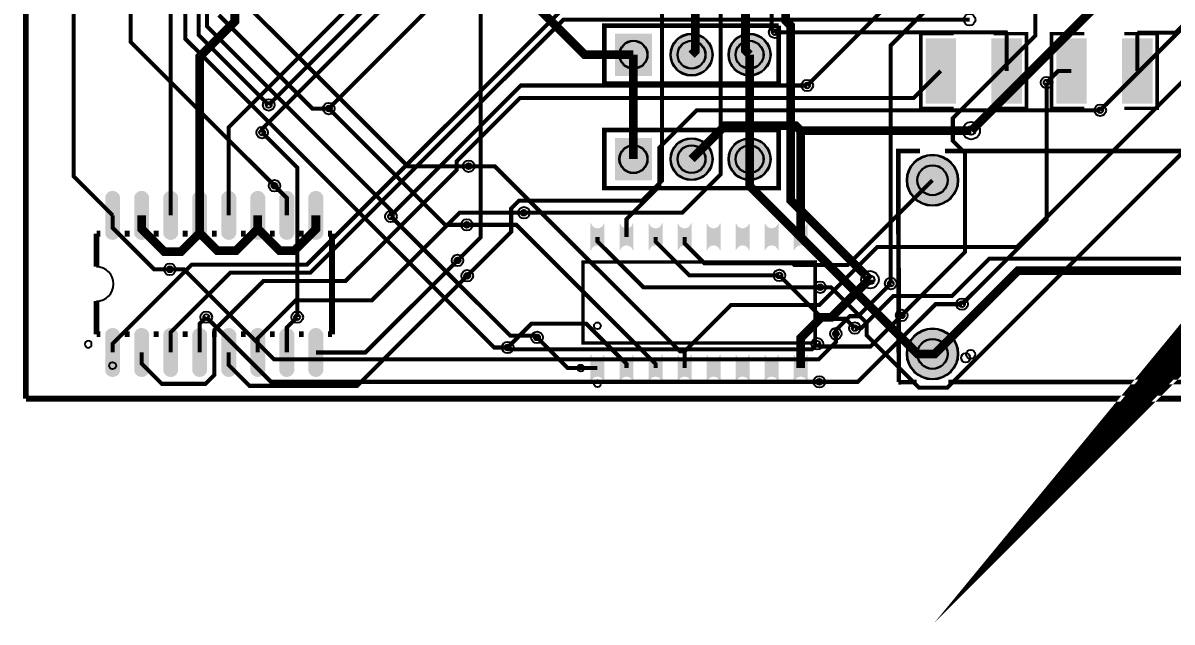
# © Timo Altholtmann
# Model space of a CAD drawing. Header units: millimetres. Extents: x 0.5 to 82.8, y -211.8 to -134.4.
# Drawn here: x 0.5 to 50.8, y -211.8 to -185.6 of the extents above; entities that cross this region are included whole.
import ezdxf

# ---------------------------------------------------------------- set-up
doc = ezdxf.new("R2010")
doc.units = ezdxf.units.MM
for name, color, linetype, true_color in [('BoardOutLine', 7, 'Continuous', 0xff00ff), ('BottomLayer', 7, 'Continuous', 0x0000ff), ('BottomSolderMaskLayer', 7, 'Continuous', 0xaa00ff), ('Document', 7, 'Continuous', 0xffffff), ('Hole', 7, 'Continuous', 0x222222), ('Multi-Layer', 7, 'Continuous', 0xc0c0c0), ('TopLayer', 7, 'Continuous', 0xff0000), ('TopPasteMaskLayer', 7, 'Continuous', 0x808080), ('TopSilkLayer', 7, 'Continuous', 0xffcc00), ('TopSolderMaskLayer', 7, 'Continuous', 0x800080)]:
    doc.layers.add(name, color=color, linetype=linetype, true_color=true_color)

msp = doc.modelspace()

# ---------------------------------------------------------------- hatches: boundary and pattern name
at = {"layer": 'BottomSolderMaskLayer'}
for points in [[(26.416052832105606, -186.04437388874783), (28.04165608331232, -186.04437388874783), (28.04165608331232, -187.8951739903481), (26.416052832105606, -187.8951739903481)], [(28.84345948691888, -186.96977393954796, 1), (30.69425958851908, -186.96977393954796, 1)], [(31.383464566929014, -186.96977393954796, 1), (33.234264668529214, -186.96977393954796, 1)], [(26.416052832105606, -190.6163830327663), (28.04165608331232, -190.6163830327663), (28.04165608331232, -192.46718313436634), (26.416052832105606, -192.46718313436634)], [(28.84345948691888, -191.5417830835662, 1), (30.69425958851908, -191.5417830835662, 1)], [(31.383464566929014, -191.5417830835662, 1), (33.234264668529214, -191.5417830835662, 1)], [(39.184880619761316, -192.46609093218206, 1), (41.434880619761316, -192.46609093218206, 1)], [(39.184880619761316, -200.06629413258827, 1), (41.434880619761316, -200.06629413258827, 1)]]:
    msp.add_hatch(color=256, dxfattribs=at).paths.add_polyline_path(points)
at = {"layer": 'Multi-Layer'}
for points in [[(26.441452882905878, -186.06977393954787), (28.016256032512047, -186.06977393954787), (28.016256032512047, -187.86977393954805), (26.441452882905878, -187.86977393954805)], [(28.868859537718983, -186.96977393954796, 1), (30.66885953771898, -186.96977393954796, 1)], [(31.408864617729115, -186.96977393954796, 1), (33.20886461772911, -186.96977393954796, 1)], [(26.441452882905878, -190.64178308356634), (28.016256032512047, -190.64178308356634), (28.016256032512047, -192.4417830835663), (26.441452882905878, -192.4417830835663)], [(28.868859537718983, -191.5417830835662, 1), (30.66885953771898, -191.5417830835662, 1)], [(31.408864617729115, -191.5417830835662, 1), (33.20886461772911, -191.5417830835662, 1)], [(39.209880619761314, -192.46609093218206, 1), (41.40988061976132, -192.46609093218206, 1)], [(39.209880619761314, -200.06629413258827, 1), (41.40988061976132, -200.06629413258827, 1)]]:
    msp.add_hatch(color=256, dxfattribs=at).paths.add_polyline_path(points)
at = {"layer": 'TopLayer'}
for points in [[(41.31328422656861, -186.2769621539245), (41.31328422656861, -189.08498856997733), (40.03075946151898, -189.08498856997733), (40.03075946151898, -186.2769621539245)], [(42.91328422656852, -186.2769621539245), (42.91328422656852, -189.08498856997733), (44.19580899161792, -189.08498856997733), (44.19580899161792, -186.2769621539245)], [(47.028295656591354, -186.2769621539245), (47.028295656591354, -189.08498856997733), (45.745770891541724, -189.08498856997733), (45.745770891541724, -186.2769621539245)], [(48.62829565659126, -186.2769621539245), (48.62829565659126, -189.08498856997733), (49.910820421640665, -189.08498856997733), (49.910820421640665, -186.2769621539245)], [(4.745008890017789, -194.80304800609622, -0.7853981633974483), (4.145008890017789, -194.80304800609622), (4.145008890017789, -193.20304800609608, -0.7853981633974483), (4.745008890017789, -193.20304800609608)], [(6.015011430022969, -194.80304800609622, -0.7853981633974483), (5.415011430022969, -194.80304800609622), (5.415011430022969, -193.20304800609608, -0.7853981633974483), (6.015011430022969, -193.20304800609608)], [(7.285013970027921, -194.80304800609622, -0.7853981633974483), (6.685013970027922, -194.80304800609622), (6.685013970027922, -193.20304800609608, -0.7853981633974483), (7.285013970027921, -193.20304800609608)], [(8.555016510033102, -194.80304800609622, -0.7853981633974483), (7.955016510033102, -194.80304800609622), (7.955016510033102, -193.20304800609608, -0.7853981633974483), (8.555016510033102, -193.20304800609608)], [(9.825019050038055, -194.80304800609622, -0.7853981633974483), (9.225019050038053, -194.80304800609622), (9.225019050038053, -193.20304800609608, -0.7853981633974483), (9.825019050038055, -193.20304800609608)], [(11.095021590043235, -194.80304800609622, -0.7853981633974483), (10.495021590043233, -194.80304800609622), (10.495021590043233, -193.20304800609608, -0.7853981633974483), (11.095021590043235, -193.20304800609608)], [(12.365024130048187, -194.80304800609622, -0.7853981633974483), (11.765024130048186, -194.80304800609622), (11.765024130048186, -193.20304800609608, -0.7853981633974483), (12.365024130048187, -193.20304800609608)], [(13.635026670053367, -194.80304800609622, -0.7853981633974483), (13.035026670053366, -194.80304800609622), (13.035026670053366, -193.20304800609608, -0.7853981633974483), (13.635026670053367, -193.20304800609608)], [(25.9340487680976, -194.35059690119385, -0.7853981633974483), (25.37405384810776, -194.35059690119385), (25.37405384810776, -195.53561087122182, -0.7853981633974483), (25.9340487680976, -195.53561087122182)], [(27.204051308102553, -194.35059690119385, -0.7853981633974483), (26.644056388112713, -194.35059690119385), (26.644056388112713, -195.53561087122182, -0.7853981633974483), (27.204051308102553, -195.53561087122182)], [(28.474053848107733, -194.35059690119385, -0.7853981633974483), (27.914058928117893, -194.35059690119385), (27.914058928117893, -195.53561087122182, -0.7853981633974483), (28.474053848107733, -195.53561087122182)], [(29.744056388112686, -194.35059690119385, -0.7853981633974483), (29.184061468122845, -194.35059690119385), (29.184061468122845, -195.53561087122182, -0.7853981633974483), (29.744056388112686, -195.53561087122182)], [(31.014058928117866, -194.35059690119385, -0.7853981633974483), (30.454064008128025, -194.35059690119385), (30.454064008128025, -195.53561087122182, -0.7853981633974483), (31.014058928117866, -195.53561087122182)], [(32.28406146812304, -194.35059690119385, -0.7853981633974483), (31.724066548133205, -194.35059690119385), (31.724066548133205, -195.53561087122182, -0.7853981633974483), (32.28406146812304, -195.53561087122182)], [(33.554064008127995, -194.35059690119385, -0.7853981633974483), (32.99406908813816, -194.35059690119385), (32.99406908813816, -195.53561087122182, -0.7853981633974483), (33.554064008127995, -195.53561087122182)], [(34.824066548133175, -194.35059690119385, -0.7853981633974483), (34.26407162814334, -194.35059690119385), (34.26407162814334, -195.53561087122182, -0.7853981633974483), (34.824066548133175, -195.53561087122182)], [(4.745008890017789, -200.802794005588, -0.7853981633974483), (4.145008890017789, -200.802794005588), (4.145008890017789, -199.2027940055881, -0.7853981633974483), (4.745008890017789, -199.2027940055881)], [(6.015011430022969, -200.802794005588, -0.7853981633974483), (5.415011430022969, -200.802794005588), (5.415011430022969, -199.2027940055881, -0.7853981633974483), (6.015011430022969, -199.2027940055881)], [(7.285013970027921, -200.802794005588, -0.7853981633974483), (6.685013970027922, -200.802794005588), (6.685013970027922, -199.2027940055881, -0.7853981633974483), (7.285013970027921, -199.2027940055881)], [(8.555016510033102, -200.802794005588, -0.7853981633974483), (7.955016510033102, -200.802794005588), (7.955016510033102, -199.2027940055881, -0.7853981633974483), (8.555016510033102, -199.2027940055881)], [(9.825019050038055, -200.802794005588, -0.7853981633974483), (9.225019050038053, -200.802794005588), (9.225019050038053, -199.2027940055881, -0.7853981633974483), (9.825019050038055, -199.2027940055881)], [(11.095021590043235, -200.802794005588, -0.7853981633974483), (10.495021590043233, -200.802794005588), (10.495021590043233, -199.2027940055881, -0.7853981633974483), (11.095021590043235, -199.2027940055881)], [(12.365024130048187, -200.802794005588, -0.7853981633974483), (11.765024130048186, -200.802794005588), (11.765024130048186, -199.2027940055881, -0.7853981633974483), (12.365024130048187, -199.2027940055881)], [(13.635026670053367, -200.802794005588, -0.7853981633974483), (13.035026670053366, -200.802794005588), (13.035026670053366, -199.2027940055881, -0.7853981633974483), (13.635026670053367, -199.2027940055881)], [(25.9340487680976, -200.09558039116098, -0.7853981633974483), (25.37405384810776, -200.09558039116098), (25.37405384810776, -201.28059436118895, -0.7853981633974483), (25.9340487680976, -201.28059436118895)], [(27.204051308102553, -200.09558039116098, -0.7853981633974483), (26.644056388112713, -200.09558039116098), (26.644056388112713, -201.28059436118895, -0.7853981633974483), (27.204051308102553, -201.28059436118895)], [(28.474053848107733, -200.09558039116098, -0.7853981633974483), (27.914058928117893, -200.09558039116098), (27.914058928117893, -201.28059436118895, -0.7853981633974483), (28.474053848107733, -201.28059436118895)], [(29.744056388112686, -200.09558039116098, -0.7853981633974483), (29.184061468122845, -200.09558039116098), (29.184061468122845, -201.28059436118895, -0.7853981633974483), (29.744056388112686, -201.28059436118895)], [(31.014058928117866, -200.09558039116098, -0.7853981633974483), (30.454064008128025, -200.09558039116098), (30.454064008128025, -201.28059436118895, -0.7853981633974483), (31.014058928117866, -201.28059436118895)], [(32.28406146812304, -200.09558039116098, -0.7853981633974483), (31.724066548133205, -200.09558039116098), (31.724066548133205, -201.28059436118895, -0.7853981633974483), (32.28406146812304, -201.28059436118895)], [(33.554064008127995, -200.09558039116098, -0.7853981633974483), (32.99406908813816, -200.09558039116098), (32.99406908813816, -201.28059436118895, -0.7853981633974483), (33.554064008127995, -201.28059436118895)], [(34.824066548133175, -200.09558039116098, -0.7853981633974483), (34.26407162814334, -200.09558039116098), (34.26407162814334, -201.28059436118895, -0.7853981633974483), (34.824066548133175, -201.28059436118895)]]:
    msp.add_hatch(color=256, dxfattribs=at).paths.add_polyline_path(points)
at = {"layer": 'TopPasteMaskLayer'}
for points in [[(41.31328422656861, -186.3769621539244), (41.31328422656861, -187.10360680721385), (41.213284226568476, -187.20360680721376), (40.9772161544322, -187.20360680721376), (40.87721615443252, -187.30360680721367), (40.87721615443252, -188.05834391668793), (40.9772161544322, -188.15834391668784), (41.213284226568476, -188.15834391668784), (41.31328422656861, -188.25834391668798), (41.31328422656861, -188.9849885699772), (41.213284226568476, -189.08498856997733), (40.13075946151912, -189.08498856997733), (40.03075946151898, -188.9849885699772), (40.03075946151898, -186.3769621539244), (40.13075946151912, -186.2769621539245), (41.213284226568476, -186.2769621539245)], [(42.91328422656852, -186.3769621539244), (42.91328422656852, -187.10360680721385), (43.01328422656866, -187.20360680721376), (43.24935229870471, -187.20360680721376), (43.349352298704616, -187.30360680721367), (43.349352298704616, -188.05834391668793), (43.24935229870471, -188.15834391668784), (43.01328422656866, -188.15834391668784), (42.91328422656852, -188.25834391668798), (42.91328422656852, -188.9849885699772), (43.01328422656866, -189.08498856997733), (44.095808991618014, -189.08498856997733), (44.19580899161792, -188.9849885699772), (44.19580899161792, -186.3769621539244), (44.095808991618014, -186.2769621539245), (43.01328422656866, -186.2769621539245)], [(47.028295656591354, -186.3769621539244), (47.028295656591354, -187.10360680721385), (46.92829565659122, -187.20360680721376), (46.69222758445517, -187.20360680721376), (46.59222758445526, -187.30360680721367), (46.59222758445526, -188.05834391668793), (46.69222758445517, -188.15834391668784), (46.92829565659122, -188.15834391668784), (47.028295656591354, -188.25834391668798), (47.028295656591354, -188.9849885699772), (46.92829565659122, -189.08498856997733), (45.84577089154186, -189.08498856997733), (45.745770891541724, -188.9849885699772), (45.745770891541724, -186.3769621539244), (45.84577089154186, -186.2769621539245), (46.92829565659122, -186.2769621539245)], [(48.62829565659126, -186.3769621539244), (48.62829565659126, -187.10360680721385), (48.7282956565914, -187.20360680721376), (48.964363728727676, -187.20360680721376), (49.064363728727585, -187.30360680721367), (49.064363728727585, -188.05834391668793), (48.964363728727676, -188.15834391668784), (48.7282956565914, -188.15834391668784), (48.62829565659126, -188.25834391668798), (48.62829565659126, -188.9849885699772), (48.7282956565914, -189.08498856997733), (49.810820421640756, -189.08498856997733), (49.910820421640665, -188.9849885699772), (49.910820421640665, -186.3769621539244), (49.810820421640756, -186.2769621539245), (48.7282956565914, -186.2769621539245)], [(4.745008890017789, -194.80304800609622, -0.7853981633974483), (4.145008890017789, -194.80304800609622), (4.145008890017789, -193.20304800609608, -0.7853981633974483), (4.745008890017789, -193.20304800609608)], [(6.015011430022969, -194.80304800609622, -0.7853981633974483), (5.415011430022969, -194.80304800609622), (5.415011430022969, -193.20304800609608, -0.7853981633974483), (6.015011430022969, -193.20304800609608)], [(7.285013970027921, -194.80304800609622, -0.7853981633974483), (6.685013970027922, -194.80304800609622), (6.685013970027922, -193.20304800609608, -0.7853981633974483), (7.285013970027921, -193.20304800609608)], [(8.555016510033102, -194.80304800609622, -0.7853981633974483), (7.955016510033102, -194.80304800609622), (7.955016510033102, -193.20304800609608, -0.7853981633974483), (8.555016510033102, -193.20304800609608)], [(9.825019050038055, -194.80304800609622, -0.7853981633974483), (9.225019050038053, -194.80304800609622), (9.225019050038053, -193.20304800609608, -0.7853981633974483), (9.825019050038055, -193.20304800609608)], [(11.095021590043235, -194.80304800609622, -0.7853981633974483), (10.495021590043233, -194.80304800609622), (10.495021590043233, -193.20304800609608, -0.7853981633974483), (11.095021590043235, -193.20304800609608)], [(12.365024130048187, -194.80304800609622, -0.7853981633974483), (11.765024130048186, -194.80304800609622), (11.765024130048186, -193.20304800609608, -0.7853981633974483), (12.365024130048187, -193.20304800609608)], [(13.635026670053367, -194.80304800609622, -0.7853981633974483), (13.035026670053366, -194.80304800609622), (13.035026670053366, -193.20304800609608, -0.7853981633974483), (13.635026670053367, -193.20304800609608)], [(25.9340487680976, -194.35059690119385, -0.7853981633974483), (25.37405384810776, -194.35059690119385), (25.37405384810776, -195.53561087122182, -0.7853981633974483), (25.9340487680976, -195.53561087122182)], [(27.204051308102553, -194.35059690119385, -0.7853981633974483), (26.644056388112713, -194.35059690119385), (26.644056388112713, -195.53561087122182, -0.7853981633974483), (27.204051308102553, -195.53561087122182)], [(28.474053848107733, -194.35059690119385, -0.7853981633974483), (27.914058928117893, -194.35059690119385), (27.914058928117893, -195.53561087122182, -0.7853981633974483), (28.474053848107733, -195.53561087122182)], [(29.744056388112686, -194.35059690119385, -0.7853981633974483), (29.184061468122845, -194.35059690119385), (29.184061468122845, -195.53561087122182, -0.7853981633974483), (29.744056388112686, -195.53561087122182)], [(31.014058928117866, -194.35059690119385, -0.7853981633974483), (30.454064008128025, -194.35059690119385), (30.454064008128025, -195.53561087122182, -0.7853981633974483), (31.014058928117866, -195.53561087122182)], [(32.28406146812304, -194.35059690119385, -0.7853981633974483), (31.724066548133205, -194.35059690119385), (31.724066548133205, -195.53561087122182, -0.7853981633974483), (32.28406146812304, -195.53561087122182)], [(33.554064008127995, -194.35059690119385, -0.7853981633974483), (32.99406908813816, -194.35059690119385), (32.99406908813816, -195.53561087122182, -0.7853981633974483), (33.554064008127995, -195.53561087122182)], [(34.824066548133175, -194.35059690119385, -0.7853981633974483), (34.26407162814334, -194.35059690119385), (34.26407162814334, -195.53561087122182, -0.7853981633974483), (34.824066548133175, -195.53561087122182)], [(4.745008890017789, -200.802794005588, -0.7853981633974483), (4.145008890017789, -200.802794005588), (4.145008890017789, -199.2027940055881, -0.7853981633974483), (4.745008890017789, -199.2027940055881)], [(6.015011430022969, -200.802794005588, -0.7853981633974483), (5.415011430022969, -200.802794005588), (5.415011430022969, -199.2027940055881, -0.7853981633974483), (6.015011430022969, -199.2027940055881)], [(7.285013970027921, -200.802794005588, -0.7853981633974483), (6.685013970027922, -200.802794005588), (6.685013970027922, -199.2027940055881, -0.7853981633974483), (7.285013970027921, -199.2027940055881)], [(8.555016510033102, -200.802794005588, -0.7853981633974483), (7.955016510033102, -200.802794005588), (7.955016510033102, -199.2027940055881, -0.7853981633974483), (8.555016510033102, -199.2027940055881)], [(9.825019050038055, -200.802794005588, -0.7853981633974483), (9.225019050038053, -200.802794005588), (9.225019050038053, -199.2027940055881, -0.7853981633974483), (9.825019050038055, -199.2027940055881)], [(11.095021590043235, -200.802794005588, -0.7853981633974483), (10.495021590043233, -200.802794005588), (10.495021590043233, -199.2027940055881, -0.7853981633974483), (11.095021590043235, -199.2027940055881)], [(12.365024130048187, -200.802794005588, -0.7853981633974483), (11.765024130048186, -200.802794005588), (11.765024130048186, -199.2027940055881, -0.7853981633974483), (12.365024130048187, -199.2027940055881)], [(13.635026670053367, -200.802794005588, -0.7853981633974483), (13.035026670053366, -200.802794005588), (13.035026670053366, -199.2027940055881, -0.7853981633974483), (13.635026670053367, -199.2027940055881)], [(25.9340487680976, -200.09558039116098, -0.7853981633974483), (25.37405384810776, -200.09558039116098), (25.37405384810776, -201.28059436118895, -0.7853981633974483), (25.9340487680976, -201.28059436118895)], [(27.204051308102553, -200.09558039116098, -0.7853981633974483), (26.644056388112713, -200.09558039116098), (26.644056388112713, -201.28059436118895, -0.7853981633974483), (27.204051308102553, -201.28059436118895)], [(28.474053848107733, -200.09558039116098, -0.7853981633974483), (27.914058928117893, -200.09558039116098), (27.914058928117893, -201.28059436118895, -0.7853981633974483), (28.474053848107733, -201.28059436118895)], [(29.744056388112686, -200.09558039116098, -0.7853981633974483), (29.184061468122845, -200.09558039116098), (29.184061468122845, -201.28059436118895, -0.7853981633974483), (29.744056388112686, -201.28059436118895)], [(31.014058928117866, -200.09558039116098, -0.7853981633974483), (30.454064008128025, -200.09558039116098), (30.454064008128025, -201.28059436118895, -0.7853981633974483), (31.014058928117866, -201.28059436118895)], [(32.28406146812304, -200.09558039116098, -0.7853981633974483), (31.724066548133205, -200.09558039116098), (31.724066548133205, -201.28059436118895, -0.7853981633974483), (32.28406146812304, -201.28059436118895)], [(33.554064008127995, -200.09558039116098, -0.7853981633974483), (32.99406908813816, -200.09558039116098), (32.99406908813816, -201.28059436118895, -0.7853981633974483), (33.554064008127995, -201.28059436118895)], [(34.824066548133175, -200.09558039116098, -0.7853981633974483), (34.26407162814334, -200.09558039116098), (34.26407162814334, -201.28059436118895, -0.7853981633974483), (34.824066548133175, -201.28059436118895)]]:
    msp.add_hatch(color=256, dxfattribs=at).paths.add_polyline_path(points)
at = {"layer": 'TopSolderMaskLayer'}
for points in [[(26.416052832105606, -186.04437388874783), (28.04165608331232, -186.04437388874783), (28.04165608331232, -187.8951739903481), (26.416052832105606, -187.8951739903481)], [(28.84345948691888, -186.96977393954796, 1), (30.69425958851908, -186.96977393954796, 1)], [(31.383464566929014, -186.96977393954796, 1), (33.234264668529214, -186.96977393954796, 1)], [(41.33868176216356, -186.25156187336563), (41.33868176216356, -189.11038885053597), (40.005356895513614, -189.11038885053597), (40.005356895513614, -186.25156187336563)], [(42.887886690973346, -186.25156187336563), (42.887886690973346, -189.11038885053597), (44.22121155762329, -189.11038885053597), (44.22121155762329, -186.25156187336563)], [(47.05369319218653, -186.25156187336563), (47.05369319218653, -189.11038885053597), (45.720368325536356, -189.11038885053597), (45.720368325536356, -186.25156187336563)], [(48.602898120996315, -186.25156187336563), (48.602898120996315, -189.11038885053597), (49.93622298764603, -189.11038885053597), (49.93622298764603, -186.25156187336563)], [(26.416052832105606, -190.6163830327663), (28.04165608331232, -190.6163830327663), (28.04165608331232, -192.46718313436634), (26.416052832105606, -192.46718313436634)], [(28.84345948691888, -191.5417830835662, 1), (30.69425958851908, -191.5417830835662, 1)], [(31.383464566929014, -191.5417830835662, 1), (33.234264668529214, -191.5417830835662, 1)], [(39.184880619761316, -192.46609093218206, 1), (41.434880619761316, -192.46609093218206, 1)], [(4.770408940817891, -194.82152077031435, -0.7853981633974483), (4.119608839217687, -194.82152077031435), (4.119608839217687, -193.18457524187772, -0.7853981633974483), (4.770408940817891, -193.18457524187772)], [(6.040411480823071, -194.82152077031435, -0.7853981633974483), (5.389611379222867, -194.82152077031435), (5.389611379222867, -193.18457524187772, -0.7853981633974483), (6.040411480823071, -193.18457524187772)], [(7.3104140208280235, -194.82152077031435, -0.7853981633974483), (6.659613919227819, -194.82152077031435), (6.659613919227819, -193.18457524187772, -0.7853981633974483), (7.3104140208280235, -193.18457524187772)], [(8.580416560833203, -194.82152077031435, -0.7853981633974483), (7.929616459232999, -194.82152077031435), (7.929616459232999, -193.18457524187772, -0.7853981633974483), (8.580416560833203, -193.18457524187772)], [(9.850419100838156, -194.82152077031435, -0.7853981633974483), (9.199618999237952, -194.82152077031435), (9.199618999237952, -193.18457524187772, -0.7853981633974483), (9.850419100838156, -193.18457524187772)], [(11.120421640843336, -194.82152077031435, -0.7853981633974483), (10.469621539243132, -194.82152077031435), (10.469621539243132, -193.18457524187772, -0.7853981633974483), (11.120421640843336, -193.18457524187772)], [(12.390424180848289, -194.82152077031435, -0.7853981633974483), (11.739624079248085, -194.82152077031435), (11.739624079248085, -193.18457524187772, -0.7853981633974483), (12.390424180848289, -193.18457524187772)], [(13.660426720853469, -194.82152077031435, -0.7853981633974483), (13.009626619253265, -194.82152077031435), (13.009626619253265, -193.18457524187772, -0.7853981633974483), (13.660426720853469, -193.18457524187772)], [(25.9594488188977, -194.33334804062372, -0.7853981633974483), (25.34865379730766, -194.33334804062372), (25.34865379730766, -195.55285973179195, -0.7853981633974483), (25.9594488188977, -195.55285973179195)], [(27.229451358902654, -194.33334804062372, -0.7853981633974483), (26.61865633731261, -194.33334804062372), (26.61865633731261, -195.55285973179195, -0.7853981633974483), (27.229451358902654, -195.55285973179195)], [(28.499453898907834, -194.33334804062372, -0.7853981633974483), (27.88865887731779, -194.33334804062372), (27.88865887731779, -195.55285973179195, -0.7853981633974483), (28.499453898907834, -195.55285973179195)], [(29.769456438912787, -194.33334804062372, -0.7853981633974483), (29.158661417322744, -194.33334804062372), (29.158661417322744, -195.55285973179195, -0.7853981633974483), (29.769456438912787, -195.55285973179195)], [(31.039458978917967, -194.33334804062372, -0.7853981633974483), (30.428663957327924, -194.33334804062372), (30.428663957327924, -195.55285973179195, -0.7853981633974483), (31.039458978917967, -195.55285973179195)], [(32.30946151892315, -194.33334804062372, -0.7853981633974483), (31.698666497333104, -194.33334804062372), (31.698666497333104, -195.55285973179195, -0.7853981633974483), (32.30946151892315, -195.55285973179195)], [(33.5794640589281, -194.33334804062372, -0.7853981633974483), (32.96866903733805, -194.33334804062372), (32.96866903733805, -195.55285973179195, -0.7853981633974483), (33.5794640589281, -195.55285973179195)], [(34.84946659893328, -194.33334804062372, -0.7853981633974483), (34.23867157734323, -194.33334804062372), (34.23867157734323, -195.55285973179195, -0.7853981633974483), (34.84946659893328, -195.55285973179195)], [(4.770408940817891, -200.82126676980636, -0.7853981633974483), (4.119608839217687, -200.82126676980636), (4.119608839217687, -199.18432124136996, -0.7853981633974483), (4.770408940817891, -199.18432124136996)], [(6.040411480823071, -200.82126676980636, -0.7853981633974483), (5.389611379222867, -200.82126676980636), (5.389611379222867, -199.18432124136996, -0.7853981633974483), (6.040411480823071, -199.18432124136996)], [(7.3104140208280235, -200.82126676980636, -0.7853981633974483), (6.659613919227819, -200.82126676980636), (6.659613919227819, -199.18432124136996, -0.7853981633974483), (7.3104140208280235, -199.18432124136996)], [(8.580416560833203, -200.82126676980636, -0.7853981633974483), (7.929616459232999, -200.82126676980636), (7.929616459232999, -199.18432124136996, -0.7853981633974483), (8.580416560833203, -199.18432124136996)], [(9.850419100838156, -200.82126676980636, -0.7853981633974483), (9.199618999237952, -200.82126676980636), (9.199618999237952, -199.18432124136996, -0.7853981633974483), (9.850419100838156, -199.18432124136996)], [(11.120421640843336, -200.82126676980636, -0.7853981633974483), (10.469621539243132, -200.82126676980636), (10.469621539243132, -199.18432124136996, -0.7853981633974483), (11.120421640843336, -199.18432124136996)], [(12.390424180848289, -200.82126676980636, -0.7853981633974483), (11.739624079248085, -200.82126676980636), (11.739624079248085, -199.18432124136996, -0.7853981633974483), (12.390424180848289, -199.18432124136996)], [(13.660426720853469, -200.82126676980636, -0.7853981633974483), (13.009626619253265, -200.82126676980636), (13.009626619253265, -199.18432124136996, -0.7853981633974483), (13.660426720853469, -199.18432124136996)], [(39.184880619761316, -200.06629413258827, 1), (41.434880619761316, -200.06629413258827, 1)], [(25.9594488188977, -200.07833153059084, -0.7853981633974483), (25.34865379730766, -200.07833153059084), (25.34865379730766, -201.29784322175908, -0.7853981633974483), (25.9594488188977, -201.29784322175908)], [(27.229451358902654, -200.07833153059084, -0.7853981633974483), (26.61865633731261, -200.07833153059084), (26.61865633731261, -201.29784322175908, -0.7853981633974483), (27.229451358902654, -201.29784322175908)], [(28.499453898907834, -200.07833153059084, -0.7853981633974483), (27.88865887731779, -200.07833153059084), (27.88865887731779, -201.29784322175908, -0.7853981633974483), (28.499453898907834, -201.29784322175908)], [(29.769456438912787, -200.07833153059084, -0.7853981633974483), (29.158661417322744, -200.07833153059084), (29.158661417322744, -201.29784322175908, -0.7853981633974483), (29.769456438912787, -201.29784322175908)], [(31.039458978917967, -200.07833153059084, -0.7853981633974483), (30.428663957327924, -200.07833153059084), (30.428663957327924, -201.29784322175908, -0.7853981633974483), (31.039458978917967, -201.29784322175908)], [(32.30946151892315, -200.07833153059084, -0.7853981633974483), (31.698666497333104, -200.07833153059084), (31.698666497333104, -201.29784322175908, -0.7853981633974483), (32.30946151892315, -201.29784322175908)], [(33.5794640589281, -200.07833153059084, -0.7853981633974483), (32.96866903733805, -200.07833153059084), (32.96866903733805, -201.29784322175908, -0.7853981633974483), (33.5794640589281, -201.29784322175908)], [(34.84946659893328, -200.07833153059084, -0.7853981633974483), (34.23867157734323, -200.07833153059084), (34.23867157734323, -201.29784322175908, -0.7853981633974483), (34.84946659893328, -201.29784322175908)]]:
    msp.add_hatch(color=256, dxfattribs=at).paths.add_polyline_path(points)

# ---------------------------------------------------------------- linework, layer by layer
at = {"layer": 'BoardOutLine', "const_width": 0.25400050800101603}
for points in [[(0.6508763017526462, -134.52532385064785), (0.6508763017526462, -202.02532385064785)], [(0.6508763017526462, -202.02532385064785), (75.65087630175253, -202.02532385064785)]]:
    msp.add_lwpolyline(points, dxfattribs=at)
at = {"layer": 'BottomLayer'}
for points, const_width in [([(34.82893065786129, -188.3183134366269), (40.64935229870457, -182.49789179578363), (40.64935229870457, -176.5171958343917), (40.441325882651654, -176.3091694183389), (40.441325882651654, -173.9119126238254), (42.96634493268971, -171.38689357378723), (42.96634493268971, -171.18369316738642), (47.73698247396487, -166.41305562611137), (48.05473710947422, -166.41305562611137), (57.03263906527832, -157.4351536703074), (57.03263906527832, -140.56545593091187)], 0.17780035560071122), ([(65.78600457200923, -143.64495808991626), (67.60896621793245, -145.46791973583947), (67.60896621793245, -158.5364998729998), (58.20053340106688, -167.94493268986548), (58.20053340106688, -184.30129540259088), (40.9627889255778, -201.53903987807996), (39.71107442214884, -201.53903987807996), (37.43472186944382, -199.2626873253747), (37.43472186944382, -198.71912623825267), (35.86550673101351, -197.14991109982236), (35.39230378460752, -197.14991109982236)], 0.17780035560071122), ([(58.70497840995699, -153.80675641351297), (58.70497840995699, -156.43388366776742), (49.435737871475794, -165.7031242062485), (49.435737871475794, -179.08285496571), (47.75120650241297, -180.7673863347727), (47.295021590043234, -180.7673863347727), (44.80937261874533, -183.25303530607073), (44.80937261874533, -186.1379730759462), (41.197993395986714, -189.7493522987046), (41.197993395986714, -190.73893827787663), (41.73418846837694, -191.27513335026686), (41.73418846837694, -195.60736601473207), (38.962026924053816, -198.3795275590552)], 0.17780035560071122), ([(65.78600457200923, -154.14508509017026), (67.20993141986287, -155.5690119380239), (67.20993141986287, -158.4298196596393), (57.671958343916685, -167.9677927355856), (57.671958343916685, -179.3749555499112), (47.64503429006845, -189.4018796037593)], 0.17780035560071122), ([(65.78600457200923, -157.64521209042425), (54.95008890017789, -168.4811277622556), (54.95008890017789, -178.78034036068084), (53.00876301752601, -180.7216662433326), (51.57543815087638, -180.7216662433326), (42.00368300736591, -190.29342138684285)], 0.38100076200152405), ([(32.30899161798334, -186.96982473964943), (32.12941325882639, -186.79024638049293), (32.12941325882639, -161.52862585725177), (31.31915163830331, -160.71836423672858)], 0.38100076200152405), ([(27.228981457962846, -186.96982473964943), (25.098171196342264, -186.96982473964943), (16.936626873253772, -178.80828041656082), (16.936626873253772, -178.58120396240804), (14.34353568707138, -175.98811277622565), (14.34353568707138, -162.20680721361452)], 0.38100076200152405), ([(22.437261874523756, -193.88651257302524), (29.36233172466359, -193.88651257302524), (31.038989077978158, -192.20985521971045), (31.038989077978158, -162.16007112014233)], 0.17780035560071122), ([(6.502540005079936, -169.4945897891797), (8.600330200660437, -171.5923799847601), (8.600330200660437, -180.53954787909584), (8.777368554737222, -180.71658623317262), (8.777368554737222, -184.8095504191009), (8.569342138684306, -185.01757683515382), (8.569342138684306, -185.72649225298449), (16.621158242316596, -193.77830835661678), (16.621158242316596, -194.0508509017019)], 0.17780035560071122), ([(3.9625349250698036, -172.03459486918985), (5.232537465074984, -173.3045974091949), (5.232537465074984, -186.40949961899935), (11.527178054356227, -192.70414020828036)], 0.17780035560071122), ([(21.727076454152893, -199.7851663703326), (21.137033274066653, -199.7851663703326), (7.621158242316596, -186.26929133858278), (7.621158242316596, -173.15321310642628), (6.502540005079936, -172.03459486918985)], 0.17780035560071122), ([(41.00673101346206, -176.0927609855221), (41.00673101346206, -184.04069088138192), (38.48348996697996, -186.56393192786402), (38.48348996697996, -196.9865887731777)], 0.17780035560071122), ([(20.019431038861967, -191.85019050038102), (17.354711709423327, -191.85019050038102), (9.150749301498536, -183.64622809245623), (9.150749301498536, -178.6886461772924), (9.130175260350597, -178.66807213614436)], 0.17780035560071122), ([(29.768986537972978, -186.96982473964943), (29.93586487172979, -186.80294640589284), (29.93586487172979, -180.55427990855992), (28.393319786639495, -179.01173482346974)], 0.38100076200152405), ([(33.409829819659535, -185.9865887731777), (33.27165354330714, -185.84841249682506), (33.27165354330714, -181.6571501143004), (35.83959867919725, -179.08920497841007)], 0.17780035560071122), ([(37.576454152908354, -196.81767843535692), (34.10858521717046, -193.34980949961903), (34.10858521717046, -185.69677419354855), (33.89039878079757, -185.47858775717566), (33.89039878079757, -182.47807975615967), (35.27266954533911, -181.09580899161813), (35.83959867919725, -181.09580899161813)], 0.38100076200152405), ([(28.473329946659987, -182.51186182372373), (28.473329946659987, -192.48671577343168), (27.596012192024318, -193.36403352806713), (22.218313436626886, -193.36403352806713), (21.87846075692164, -193.7038862077726), (21.87846075692164, -194.72395224790455), (19.955930911861742, -196.64648209296422)], 0.17780035560071122), ([(19.530734061468138, -195.97363474726956), (20.541910083820085, -194.9624587249176), (20.541910083820085, -183.40340360680727), (19.899288798577572, -182.76078232156476)], 0.17780035560071122), ([(8.254381508763117, -183.65892811785636), (8.211963423926818, -183.70134620269243), (8.211963423926818, -186.10825501651004), (11.271907543815132, -189.16819913639836)], 0.17780035560071122), ([(13.901574803149742, -189.32669545339093), (13.184531369062597, -189.32669545339093), (9.091821183642423, -185.23398526797052)], 0.17780035560071122), ([(27.228981457962846, -191.5418338836679), (27.228981457962846, -186.96982473964943)], 0.38100076200152405), ([(32.30899161798334, -191.5418338836679), (32.30899161798334, -186.96982473964943)], 0.38100076200152405), ([(41.6018542037084, -197.8882905765812), (45.300863601727315, -194.1892811785625), (45.300863601727315, -188.19055118110248)], 0.17780035560071122), ([(19.938912877825715, -194.41737363474738), (18.992252984505967, -194.41737363474738), (13.901574803149742, -189.32669545339093)], 0.17780035560071122), ([(12.519304038608198, -198.4562357124713), (12.519304038608198, -191.9114046228093), (10.98666497332988, -190.3787655575312)], 0.17780035560071122), ([(40.31000762001531, -200.06634493268973), (39.65748031496082, -200.06634493268973), (32.30899161798334, -192.71785623571247), (32.30899161798334, -191.5418338836679)], 0.38100076200152405), ([(23.00901701803423, -199.34345948691896), (22.928244856489755, -199.2626873253747), (21.832994665989418, -199.2626873253747), (16.621158242316596, -194.0508509017019)], 0.17780035560071122), ([(6.948056896113712, -196.36428752857512), (7.5637541275082185, -196.36428752857512), (11.507112014224049, -200.30764541529095), (35.32651765303535, -200.30764541529095), (36.08064516129048, -199.55351790703605), (36.08064516129048, -199.18267716535445)], 0.17780035560071122), ([(33.611506223012384, -196.62743205486424), (35.51371602743211, -198.52964185928397), (36.506096012192074, -198.52964185928397), (36.9122428244857, -198.9357886715776)], 0.17780035560071122), ([(8.54292608585206, -198.45648971297953), (11.374015748031525, -201.28757937515877), (35.36004572009142, -201.28757937515877)], 0.17780035560071122), ([(35.27165354330714, -199.62336804673612), (35.02882905765796, -199.86619253238507), (21.80810261620536, -199.86619253238507), (21.727076454152893, -199.7851663703326)], 0.17780035560071122)]:
    msp.add_lwpolyline(points, dxfattribs=dict(at, const_width=const_width))
at = {"layer": 'BottomSolderMaskLayer'}
for centre, radius in [((27.22885445770885, -186.96977393954796), 0.6193548387096774), ((29.76885953771898, -186.96977393954796), 0.9254000508001016), ((29.76885953771898, -186.96977393954796), 0.6169333672000678), ((32.308864617729114, -186.96977393954796), 0.9254000508001016), ((32.308864617729114, -186.96977393954796), 0.6169333672000678), ((27.22885445770885, -191.5417830835662), 0.6193548387096774), ((29.76885953771898, -191.5417830835662), 0.9254000508001016), ((29.76885953771898, -191.5417830835662), 0.6169333672000678), ((32.308864617729114, -191.5417830835662), 0.9254000508001016), ((32.308864617729114, -191.5417830835662), 0.6169333672000678), ((40.309880619761316, -192.46609093218206), 1.125), ((40.309880619761316, -192.4661925323852), 0.6647857159350683), ((40.309880619761316, -200.06629413258827), 1.125), ((40.309880619761316, -200.06619253238512), 0.6647857159350683)]:
    msp.add_circle(centre, radius, dxfattribs=at)
at = {"layer": 'Document'}
for centre, radius in [((41.75996951993898, -200.236220472441), 0.19989839979679963), ((4.445008890017789, -200.5844551689105), 0.15011430022860048), ((25.65405130810268, -201.3655067310134), 0.15011430022860048)]:
    msp.add_circle(centre, radius, dxfattribs=at)
at = {"layer": 'Hole'}
for centre, radius in [((33.40970281940554, -185.986537973076), 0.12700025400050802), ((34.82905765811552, -188.31826263652545), 0.12700025400050802), ((45.30099060198131, -188.1905003810008), 0.12700025400050802), ((11.272034544069129, -189.16814833629667), 0.12700025400050802), ((13.90170180340374, -189.32664465328946), 0.12700025400050802), ((47.64516129032245, -189.40182880365762), 0.12700025400050802), ((10.986791973584104, -190.37871475742975), 0.12700025400050802), ((42.00355600711214, -190.29337058674116), 0.19050038100076203), ((20.01955803911619, -191.85013970027933), 0.12700025400050802), ((11.527305054609997, -192.7040894081789), 0.12700025400050802), ((16.621285242570593, -194.0508001016002), 0.12700025400050802), ((22.437388874777753, -193.88646177292355), 0.12700025400050802), ((19.93903987807971, -194.4173228346457), 0.12700025400050802), ((19.530861061722135, -195.97358394716787), 0.12700025400050802), ((6.948183896367709, -196.36423672847343), 0.12700025400050802), ((19.95605791211574, -196.64643129286276), 0.12700025400050802), ((33.611379222758615, -196.62738125476255), 0.12700025400050802), ((35.39243078486152, -197.14986029972067), 0.12700025400050802), ((37.57658115316235, -196.81762763525546), 0.19050038100076203), ((38.48361696723396, -196.986537973076), 0.12700025400050802), ((41.601981203962396, -197.8882397764795), 0.12700025400050802), ((8.543053086106283, -198.45643891287807), 0.12700025400050802), ((12.519431038862194, -198.45618491236985), 0.12700025400050802), ((38.96215392430804, -198.37947675895373), 0.12700025400050802), ((36.91236982473947, -198.9357378714759), 0.12700025400050802), ((23.009144018288225, -199.34340868681727), 0.12700025400050802), ((35.271526543052914, -199.62331724663466), 0.12700025400050802), ((36.08077216154447, -199.18262636525276), 0.12700025400050802), ((21.72720345440689, -199.78511557023114), 0.12700025400050802), ((35.35991871983765, -201.2875285750573), 0.12700025400050802)]:
    msp.add_circle(centre, radius, dxfattribs=at)
at = {"layer": 'Multi-Layer'}
for centre, radius in [((41.92989585979194, -185.43688087376188), 0.25400050800101603), ((33.40970281940554, -185.986537973076), 0.25400050800101603), ((27.22885445770885, -186.96977393954796), 0.6000000000000001), ((29.76885953771898, -186.96977393954796), 0.9000000000000001), ((29.76885953771898, -186.96977393954796), 0.6000000000000001), ((32.308864617729114, -186.96977393954796), 0.9000000000000001), ((32.308864617729114, -186.96977393954796), 0.6000000000000001), ((45.30099060198131, -188.1905003810008), 0.25400050800101603), ((34.82905765811552, -188.31826263652545), 0.25400050800101603), ((11.272034544069129, -189.16814833629667), 0.25400050800101603), ((13.90170180340374, -189.32664465328946), 0.25400050800101603), ((47.64516129032245, -189.40182880365762), 0.25400050800101603), ((42.00355600711214, -190.29337058674116), 0.38100076200152405), ((10.986791973584104, -190.37871475742975), 0.25400050800101603), ((27.22885445770885, -191.5417830835662), 0.6000000000000001), ((29.76885953771898, -191.5417830835662), 0.9000000000000001), ((29.76885953771898, -191.5417830835662), 0.6000000000000001), ((32.308864617729114, -191.5417830835662), 0.9000000000000001), ((32.308864617729114, -191.5417830835662), 0.6000000000000001), ((40.309880619761316, -192.46609093218206), 1.1), ((20.01955803911619, -191.85013970027933), 0.25400050800101603), ((40.309880619761316, -192.4661925323852), 0.6500127000254001), ((11.527305054609997, -192.7040894081789), 0.25400050800101603), ((16.621285242570593, -194.0508001016002), 0.25400050800101603), ((22.437388874777753, -193.88646177292355), 0.25400050800101603), ((19.93903987807971, -194.4173228346457), 0.25400050800101603), ((19.530861061722135, -195.97358394716787), 0.25400050800101603), ((6.948183896367709, -196.36423672847343), 0.25400050800101603), ((19.95605791211574, -196.64643129286276), 0.25400050800101603), ((33.611379222758615, -196.62738125476255), 0.25400050800101603), ((37.57658115316235, -196.81762763525546), 0.38100076200152405), ((35.39243078486152, -197.14986029972067), 0.25400050800101603), ((38.48361696723396, -196.986537973076), 0.25400050800101603), ((41.601981203962396, -197.8882397764795), 0.25400050800101603), ((8.543053086106283, -198.45643891287807), 0.25400050800101603), ((12.519431038862194, -198.45618491236985), 0.25400050800101603), ((38.96215392430804, -198.37947675895373), 0.25400050800101603), ((36.08077216154447, -199.18262636525276), 0.25400050800101603), ((36.91236982473947, -198.9357378714759), 0.25400050800101603), ((40.309880619761316, -200.06629413258827), 1.1), ((21.72720345440689, -199.78511557023114), 0.25400050800101603), ((23.009144018288225, -199.34340868681727), 0.25400050800101603), ((35.271526543052914, -199.62331724663466), 0.25400050800101603), ((40.309880619761316, -200.06619253238512), 0.6500127000254001), ((35.35991871983765, -201.2875285750573), 0.25400050800101603)]:
    msp.add_circle(centre, radius, dxfattribs=at)
at = {"layer": 'TopLayer'}
for points, const_width in [([(3.9625349250698036, -159.33456946913907), (5.155829311658636, -160.5278638557278), (5.155829311658636, -164.8600965201931), (4.445389890779779, -165.57053594107197), (3.695326390652781, -165.57053594107197), (2.7415544831089846, -166.52430784861576), (2.7415544831089846, -192.29951739903493), (4.445135890271786, -194.00309880619773)], 0.17780035560071122), ([(55.54991109982211, -192.46609093218206), (58.30861061722112, -192.46609093218206), (61.62052324104661, -188.44297688595395), (61.59512319024634, -188.468376936754), (61.59512319024634, -165.58293116586242), (63.95478790957577, -163.223266446533), (65.57213614427246, -163.223266446533)], 3.0480060960121924), ([(55.55003810007611, -192.46614173228352), (58.30873761747512, -192.46614173228352), (61.62065024130038, -188.44302768605542), (61.59525019050034, -188.46842773685546), (61.59525019050034, -165.582981965964), (63.95491490982977, -163.22331724663456), (65.57213614427246, -163.22331724663456)], 2.7940055880111765), ([(13.901574803149742, -189.32669545339093), (18.698628397256925, -184.52964185928374), (36.98082296164603, -184.52964185928374), (39.320167640335285, -182.19029718059448), (39.320167640335285, -181.40111760223522), (40.21475742951475, -180.50652781305564), (53.29679959359919, -180.50652781305564), (56.989204978410044, -176.814122428245), (58.65748031496082, -176.814122428245), (59.03822707645418, -176.43337566675143), (59.03822707645418, -167.92207264414537), (58.39484378968746, -167.27868935737877)], 0.17780035560071122), ([(32.82816865633731, -173.88600457200914), (29.174371348742625, -177.53980187960383), (22.900304800609547, -177.53980187960383), (11.271907543815132, -189.16819913639836)], 0.17780035560071122), ([(15.07505715011439, -175.33660147320302), (15.07505715011439, -184.591363982728), (9.52514605029205, -190.14127508255035), (9.52514605029205, -194.00309880619773)], 0.17780035560071122), ([(58.36944373888764, -177.48290576581155), (58.36944373888764, -181.02011684023375), (44.00241300482617, -195.38714757429523), (37.89497078994168, -195.38714757429523), (35.360299720599414, -197.92181864363727), (31.495427990856115, -197.92181864363727), (29.46418592837199, -199.9530607061214)], 0.17780035560071122), ([(20.177165354330782, -181.0218948437897), (10.98666497332988, -190.2123952247906), (10.98666497332988, -190.3787655575312)], 0.17780035560071122), ([(8.255143510287098, -194.00309880619773), (8.255143510287098, -187.0592329184659), (9.790576581153118, -185.5237998475999), (9.790576581153118, -184.9441706883414), (9.584328168656384, -184.73792227584465), (9.584328168656384, -182.95534671069356), (11.266065532131051, -181.27360934721878), (11.709550419100879, -181.27360934721878)], 0.38100076200152405), ([(49.269367538735196, -186.00995681991378), (50.940436880873676, -186.00995681991378), (53.93459486918982, -183.01579883159764), (53.93459486918982, -181.99293878587753), (53.16903733807476, -181.22738125476258), (40.4253238506476, -181.22738125476258), (40.12687325374668, -181.52583185166372)], 0.17780035560071122), ([(4.445135890271786, -200.0028448056895), (4.445135890271786, -199.62108204216418), (7.909956819913759, -196.1562611125222), (12.942468884937853, -196.1562611125222), (24.21145542291083, -184.88727457454922), (45.17335534671065, -184.88727457454922), (47.54876809753614, -182.51186182372373)], 0.17780035560071122), ([(6.985140970281918, -194.00309880619773), (6.985140970281918, -184.92816865633733), (8.254381508763117, -183.65892811785636)], 0.17780035560071122), ([(6.985140970281918, -200.0028448056895), (6.985140970281918, -199.12298704597413), (9.594234188468363, -196.51389382778768), (13.090551181102455, -196.51389382778768), (24.167513335026797, -185.43693167386334), (41.92976885953772, -185.43693167386334)], 0.17780035560071122), ([(33.409829819659535, -185.9865887731777), (43.531242062484125, -185.9865887731777), (43.55461010922022, -186.00995681991378)], 0.17780035560071122), ([(43.55461010922022, -187.6810261620525), (43.55461010922022, -186.00995681991378)], 0.17780035560071122), ([(49.269367538735196, -187.6810261620525), (49.269367538735196, -186.00995681991378)], 0.17780035560071122), ([(40.67221234442468, -187.6810261620525), (39.49339598679194, -188.85984251968523), (22.270891541783158, -188.85984251968523), (19.496951993904077, -191.63378206756408), (19.496951993904077, -192.01122682245375), (14.636652273304435, -196.87152654305316), (11.048133096266156, -196.87152654305316), (8.890144780289575, -199.02951485902975), (8.890144780289575, -200.98938277876562), (8.503302006603917, -201.37622555245105), (6.601854203708399, -201.37622555245105), (5.715138430276966, -200.4895097790196), (5.715138430276966, -200.0028448056895)], 0.17780035560071122), ([(46.386969773939654, -187.6810261620525), (45.810388620777076, -187.6810261620525), (45.300863601727315, -188.19055118110248)], 0.17780035560071122), ([(34.82893065786129, -188.3183134366269), (22.30695961391939, -188.3183134366269), (16.621158242316596, -194.0041148082297), (16.621158242316596, -194.0508509017019)], 0.17780035560071122), ([(26.92418084836163, -194.9431546863094), (26.92418084836163, -194.16870713741434), (28.359791719583427, -192.73309626619255), (28.359791719583427, -191.03434086868185), (29.992252984505967, -189.4018796037593), (47.64503429006845, -189.4018796037593)], 0.17780035560071122), ([(29.768986537972978, -191.5418338836679), (31.23888747777505, -190.07193294386605), (34.32270764541522, -190.07193294386605), (34.544196088392255, -190.29342138684285)], 0.38100076200152405), ([(34.544196088392255, -190.29342138684285), (34.544196088392255, -194.9431546863094)], 0.38100076200152405), ([(34.544196088392255, -190.29342138684285), (42.00368300736591, -190.29342138684285)], 0.38100076200152405), ([(29.46418592837199, -199.9530607061214), (29.260731521462958, -199.9530607061214), (21.157861315722585, -191.85019050038102), (20.019431038861967, -191.85019050038102)], 0.17780035560071122), ([(40.31000762001531, -192.46614173228352), (36.606680213360505, -196.16946913893833), (34.256413512827066, -196.16946913893833), (34.19189738379487, -196.10495300990613), (30.340487680975457, -196.10495300990613), (29.46418592837199, -195.22865125730266), (29.46418592837199, -194.9431546863094)], 0.17780035560071122), ([(12.06515113030241, -194.00309880619773), (12.06515113030241, -193.24211328422655), (11.527178054356227, -192.70414020828036)], 0.17780035560071122), ([(4.445135890271786, -194.00309880619773), (4.445135890271786, -194.54716789433598), (6.262255524511147, -196.36428752857512), (6.948056896113712, -196.36428752857512)], 0.17780035560071122), ([(8.255143510287098, -194.77576835153684), (7.443865887731818, -195.5870459740919), (6.703454406908804, -195.5870459740919), (5.715138430276966, -194.59872999746005), (5.715138430276966, -194.00309880619773)], 0.38100076200152405), ([(8.255143510287098, -194.00309880619773), (8.255143510287098, -194.77576835153684)], 0.38100076200152405), ([(13.335153670307363, -194.00309880619773), (13.335153670307363, -194.6015240030482), (12.38874777749561, -195.54792989585974), (11.74841249682504, -195.54792989585974), (10.79514859029723, -194.59466598933216)], 0.38100076200152405), ([(10.79514859029723, -194.59466598933216), (10.79514859029723, -194.00309880619773)], 0.38100076200152405), ([(22.437261874523756, -193.88651257302524), (19.6198882397764, -193.88651257302524), (15.782194564389101, -197.72420624841254), (12.445897891795767, -197.72420624841254), (10.79514859029723, -199.37495554991108), (10.79514859029723, -200.0028448056895)], 0.17780035560071122), ([(8.255143510287098, -194.77576835153684), (9.027305054610224, -195.54792989585974), (9.841884683769422, -195.54792989585974), (10.79514859029723, -194.59466598933216)], 0.38100076200152405), ([(28.19418338836681, -200.6881381762763), (28.19418338836681, -200.50678181356363), (22.104775209550326, -194.41737363474738), (19.938912877825715, -194.41737363474738)], 0.17780035560071122), ([(25.654178308356677, -194.9431546863094), (25.654178308356677, -195.13924307848617), (27.664846329692637, -197.14991109982236), (35.39230378460752, -197.14991109982236)], 0.17780035560071122), ([(28.19418338836681, -194.9431546863094), (28.19418338836681, -195.14533909067825), (29.676276352552804, -196.62743205486424), (33.611506223012384, -196.62743205486424)], 0.17780035560071122), ([(19.530734061468138, -195.97363474726956), (15.501524003047962, -200.0028448056895), (13.335153670307363, -200.0028448056895)], 0.17780035560071122), ([(36.9122428244857, -198.9357886715776), (37.19723139446273, -198.9357886715776), (38.602362204724386, -197.53065786131572), (41.15862331724679, -197.53065786131572), (42.796926593853186, -195.89235458470932), (71.68516637033281, -195.89235458470932), (75.22059944119883, -199.42778765557557), (75.22059944119883, -200.77399034798066), (74.50660401320806, -201.48798577597165), (67.63970027940059, -201.48798577597165), (66.17716535433078, -200.02545085090185)], 0.17780035560071122), ([(40.31000762001531, -200.06634493268973), (40.412115824231705, -200.06634493268973), (44.05219710439428, -196.42626365252738), (70.17818135636276, -196.42626365252738), (73.77736855473722, -200.02545085090185)], 0.38100076200152405), ([(9.52514605029205, -200.0028448056895), (9.52514605029205, -200.55656591313198), (10.431419862839675, -201.4628397256796), (15.139573279146589, -201.4628397256796), (19.955930911861742, -196.64648209296422)], 0.17780035560071122), ([(34.544196088392255, -200.6881381762763), (34.544196088392255, -199.36250952501916), (35.44183388366764, -198.46487172974355), (35.889382778765594, -198.46487172974355), (37.536322072644225, -196.81793243586492), (37.576454152908354, -196.81793243586492), (37.576454152908354, -196.81767843535692)], 0.38100076200152405), ([(38.48348996697996, -196.9865887731777), (37.05676911353817, -198.41330962661925), (36.69583439166877, -198.41330962661925), (36.08064516129048, -199.02849885699777), (36.08064516129048, -199.18267716535445)], 0.17780035560071122), ([(41.6018542037084, -197.8882905765812), (40.447167894335735, -197.8882905765812), (37.04787909575816, -201.28757937515877), (35.36004572009142, -201.28757937515877)], 0.17780035560071122), ([(8.54292608585206, -198.45648971297953), (8.255143510287098, -198.7442722885445), (8.255143510287098, -200.0028448056895)], 0.17780035560071122), ([(12.06515113030241, -200.0028448056895), (12.06515113030241, -198.91038862077733), (12.519304038608198, -198.4562357124713)], 0.17780035560071122), ([(35.27165354330714, -199.62336804673612), (35.39103378206755, -199.74274828549676), (37.598806197612475, -199.74274828549676), (38.962026924053816, -198.3795275590552)], 0.17780035560071122), ([(26.92418084836163, -200.6881381762763), (26.92418084836163, -200.50576581153166), (25.1662433324866, -198.74782829565663), (22.764414528829093, -198.74782829565663), (21.727076454152893, -199.7851663703326)], 0.17780035560071122), ([(25.654178308356677, -200.6881381762763), (24.35369570739158, -200.6881381762763), (23.00901701803423, -199.34345948691896)], 0.17780035560071122), ([(29.46418592837199, -200.6881381762763), (29.46418592837199, -199.9530607061214)], 0.17780035560071122)]:
    msp.add_lwpolyline(points, dxfattribs=dict(at, const_width=const_width))
at = {"layer": 'TopSilkLayer'}
for points, const_width in [([(27.863855727711325, -185.69977139954278), (25.958851917703896, -185.69977139954278), (25.958851917703896, -188.23977647955292), (33.578867157734294, -188.23977647955292), (33.578867157734294, -185.69977139954278)], 0.20320040640081283), ([(33.578867157734294, -185.69977139954278), (27.863855727711325, -185.69977139954278)], 0.20299974599949203), ([(41.23708407416825, -186.04836169672342), (39.80215900431813, -186.04836169672342), (39.80215900431813, -189.31358902717818), (41.23708407416825, -189.31358902717818)], 0.15240030480060962), ([(42.98948437896888, -186.04836169672342), (44.424409448819006, -186.04836169672342), (44.424409448819006, -189.31358902717818), (42.98948437896888, -189.31358902717818)], 0.15240030480060962), ([(46.95209550419099, -186.04836169672342), (45.51717043434087, -186.04836169672342), (45.51717043434087, -189.31358902717818), (46.95209550419099, -189.31358902717818)], 0.15240030480060962), ([(48.704495808991624, -186.04836169672342), (50.13942087884175, -186.04836169672342), (50.13942087884175, -189.31358902717818), (48.704495808991624, -189.31358902717818)], 0.15240030480060962), ([(27.863855727711325, -190.27178054356125), (25.958851917703896, -190.27178054356125), (25.958851917703896, -192.81178562357138), (33.578867157734294, -192.81178562357138), (33.578867157734294, -190.27178054356125)], 0.20320040640081283), ([(33.578867157734294, -190.27178054356125), (27.863855727711325, -190.27178054356125)], 0.20299974599949203), ([(39.75996951993898, -191.18618237236467), (38.80990601981216, -191.18618237236467), (38.83840487680982, -201.29618999237994)], 0.2), ([(54.95438150876316, -191.18618237236467), (40.85979171958343, -191.18618237236467)], 0.2), ([(3.74010668021333, -194.80281940563884), (3.9139700279399676, -194.80281940563884)], 0.25400050800101603), ([(3.74010668021333, -194.80281940563884), (3.74010668021333, -196.25280670561358)], 0.25400050800101603), ([(4.976250952501914, -194.80281940563884), (5.183972567945148, -194.80281940563884)], 0.25400050800101603), ([(6.246253492507094, -194.80281940563884), (6.4539751079501, -194.80281940563884)], 0.25400050800101603), ([(7.516256032512047, -194.80281940563884), (7.72397764795528, -194.80281940563884)], 0.25400050800101603), ([(8.786258572517227, -194.80281940563884), (8.993980187960233, -194.80281940563884)], 0.25400050800101603), ([(10.05626111252218, -194.80281940563884), (10.263982727965413, -194.80281940563884)], 0.25400050800101603), ([(11.32626365252736, -194.80281940563884), (11.533985267970593, -194.80281940563884)], 0.25400050800101603), ([(12.596266192532312, -194.80281940563884), (12.803987807975545, -194.80281940563884)], 0.25400050800101603), ([(13.866268732537492, -194.80281940563884), (14.04013208026413, -194.80281940563884)], 0.25400050800101603), ([(14.04013208026413, -199.2028194056387), (14.04013208026413, -194.80281940563884)], 0.25400050800101603), ([(3.74010668021333, -199.2028194056387), (3.74010668021333, -197.75283210566442)], 0.25400050800101603), ([(3.74010668021333, -199.2028194056387), (3.9139700279399676, -199.2028194056387)], 0.25400050800101603), ([(4.976250952501914, -199.2028194056387), (5.183972567945148, -199.2028194056387)], 0.25400050800101603), ([(6.246253492507094, -199.2028194056387), (6.4539751079501, -199.2028194056387)], 0.25400050800101603), ([(7.516256032512047, -199.2028194056387), (7.72397764795528, -199.2028194056387)], 0.25400050800101603), ([(8.786258572517227, -199.2028194056387), (8.993980187960233, -199.2028194056387)], 0.25400050800101603), ([(10.05626111252218, -199.2028194056387), (10.263982727965413, -199.2028194056387)], 0.25400050800101603), ([(11.32626365252736, -199.2028194056387), (11.533985267970593, -199.2028194056387)], 0.25400050800101603), ([(12.596266192532312, -199.2028194056387), (12.803987807975545, -199.2028194056387)], 0.25400050800101603), ([(13.866268732537492, -199.2028194056387), (14.04013208026413, -199.2028194056387)], 0.25400050800101603), ([(38.819888239776446, -201.3061976123953), (39.61727203454416, -201.29618999237994)], 0.2), ([(41.002489204978474, -201.29618999237994), (52.31729743459505, -201.29618999237994)], 0.2)]:
    msp.add_lwpolyline(points, dxfattribs=dict(at, const_width=const_width))
at = {"layer": 'TopSilkLayer', "const_width": 0.15240030480060962}
msp.add_lwpolyline([(25.02286004572011, -199.58699517399043), (25.02286004572011, -196.04419608839237), (35.1752603505206, -196.04419608839237), (35.1752603505206, -199.58699517399043), (25.02286004572011, -199.58699517399043)], close=True, dxfattribs=at)
at = {"layer": 'TopSilkLayer'}
for centre, radius in [((25.65405130810268, -198.8346456692915), 0.15011430022860048), ((41.97993395986782, -200.08610617221223), 0.19989839979679963), ((24.92176784353569, -200.68808737617485), 0.15011430022860048)]:
    msp.add_circle(centre, radius, dxfattribs=at)
for centre, radius, start, end in [((3.739878069509814, -197.003403606804), 0.7505969360048511, 270, 90), ((3.378308356616799, -199.6444193128533), 0.15001270002540007, 90, 89.51493003759532)]:
    msp.add_arc(centre, radius, start, end, dxfattribs=at)
at = {"layer": 'TopSolderMaskLayer'}
for centre, radius in [((27.22885445770885, -186.96977393954796), 0.6193548387096774), ((29.76885953771898, -186.96977393954796), 0.9254000508001016), ((29.76885953771898, -186.96977393954796), 0.6169333672000678), ((32.308864617729114, -186.96977393954796), 0.9254000508001016), ((32.308864617729114, -186.96977393954796), 0.6169333672000678), ((27.22885445770885, -191.5417830835662), 0.6193548387096774), ((29.76885953771898, -191.5417830835662), 0.9254000508001016), ((29.76885953771898, -191.5417830835662), 0.6169333672000678), ((32.308864617729114, -191.5417830835662), 0.9254000508001016), ((32.308864617729114, -191.5417830835662), 0.6169333672000678), ((40.309880619761316, -192.46609093218206), 1.125), ((40.309880619761316, -192.4661925323852), 0.6647857159350683), ((40.309880619761316, -200.06629413258827), 1.125), ((40.309880619761316, -200.06619253238512), 0.6647857159350683)]:
    msp.add_circle(centre, radius, dxfattribs=at)

doc.saveas('drawing.dxf')
